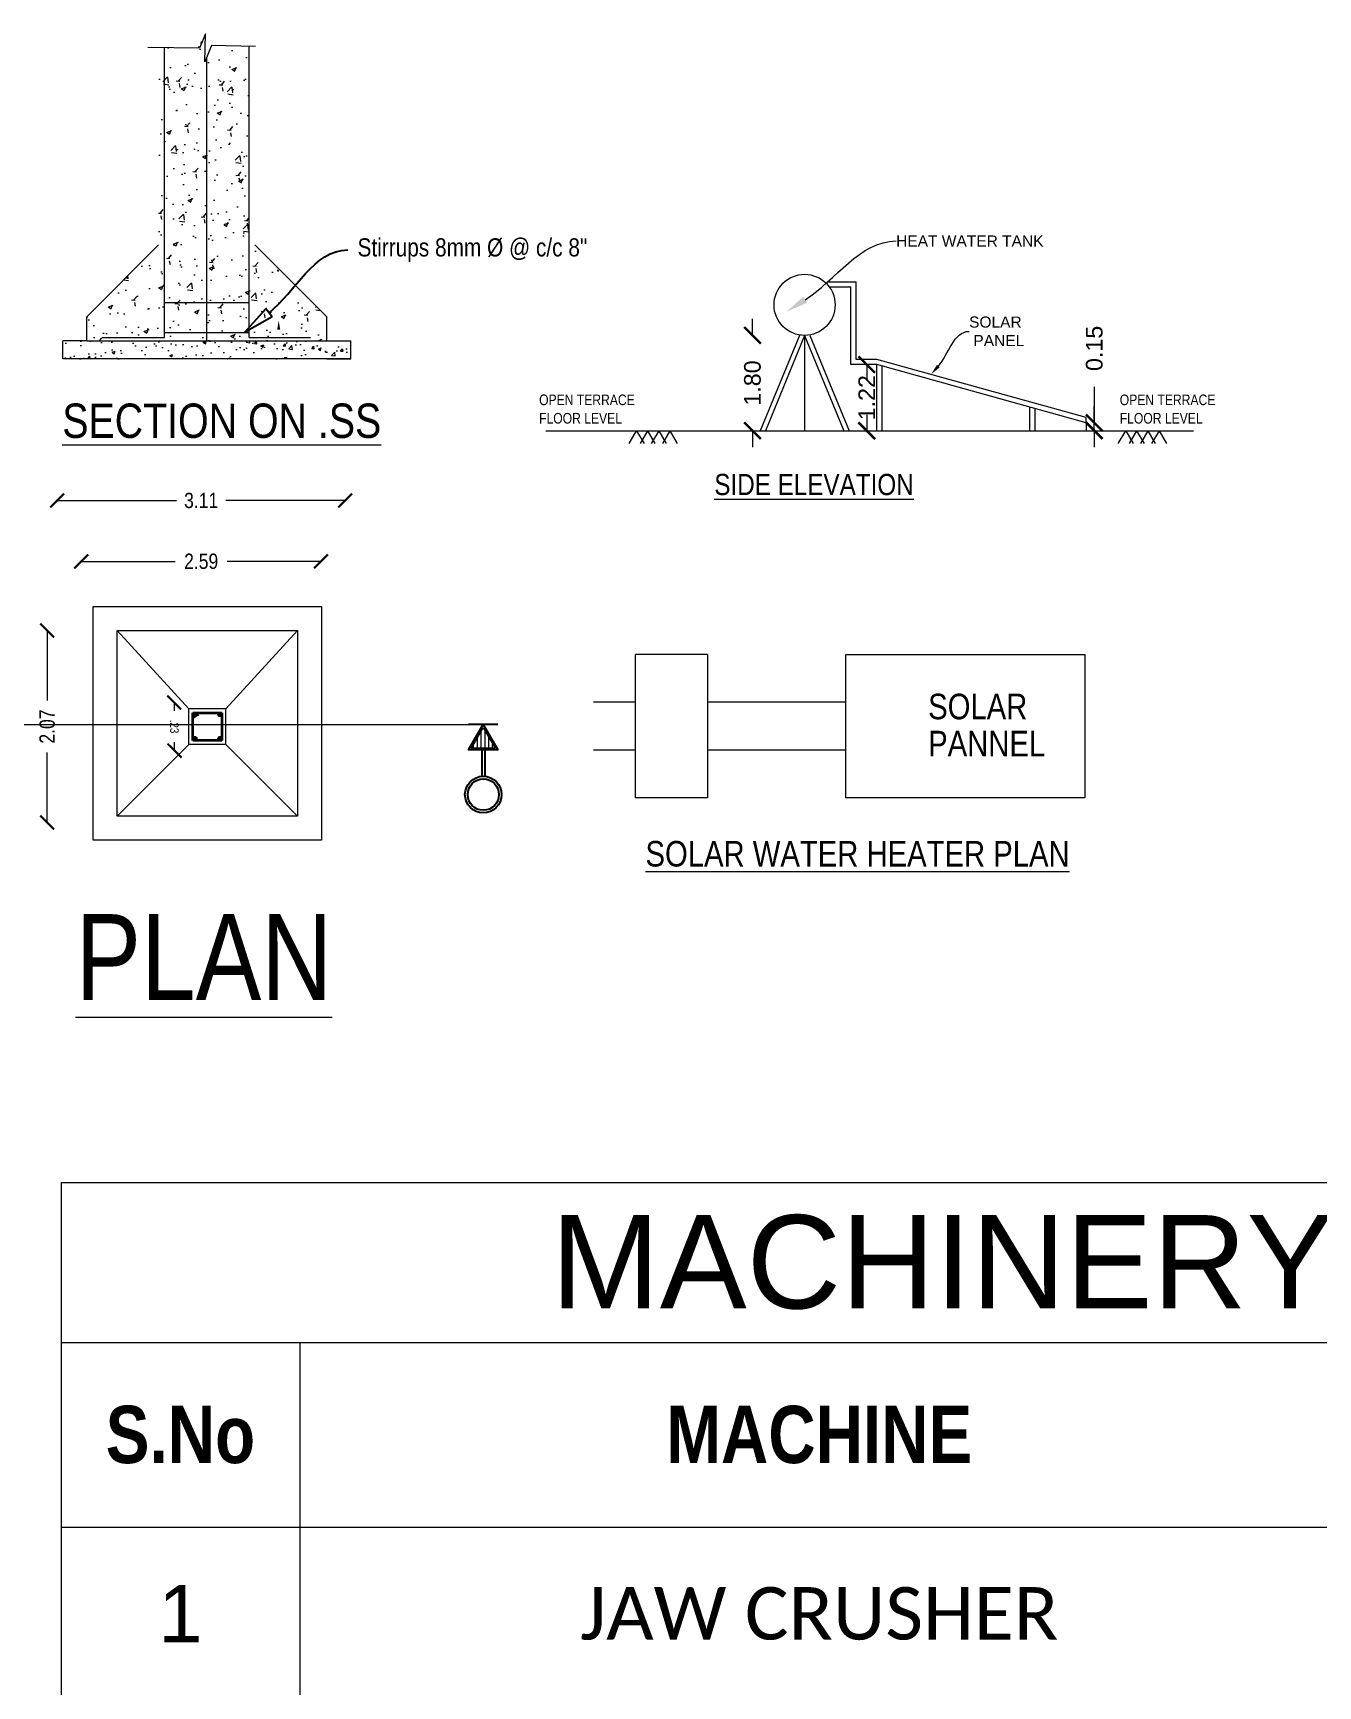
# Model space of a CAD drawing. Header units: metres. Extents: x -1559856 to -1559563, y 43807 to 43972.
# Drawn here: x -1559754.68 to -1559740.79, y 43900.79 to 43918.66 of the extents above; entities that cross this region are included whole.
import ezdxf
from ezdxf import colors
from ezdxf.entities.mleader import LeaderData, LeaderLine
from ezdxf.math import Vec2, Vec3

# ---------------------------------------------------------------- set-up
doc = ezdxf.new("R2010")
doc.units = ezdxf.units.M
doc.header["$LTSCALE"] = 750
doc.header["$MEASUREMENT"] = 0
doc.header["$PDMODE"] = 35
doc.header["$PDSIZE"] = 50
doc.linetypes.add('DASHED2', pattern=[9.525, 6.35, -3.175])
doc.layers.get('0').update_dxf_attribs({"lineweight": 5})
doc.layers.get('Defpoints').update_dxf_attribs({"lineweight": 0})
doc.layers.add('walls', color=40, linetype='Continuous')
doc.styles.add('145', font='swissc.ttf', dxfattribs={"height": 0.23})
doc.styles.add('mani', font='swissc.ttf', dxfattribs={"height": 0.23})
doc.styles.add('MSV', font='swissck.ttf', dxfattribs={"height": 0.3})
doc.styles.get("Standard").update_dxf_attribs({"font": 'arial.ttf'})
doc.styles.add('sty', font='swissc.ttf', dxfattribs={"height": 10})
doc.dimstyles.new('Civil Mt', dxfattribs={"dimtxt": 0.23, "dimasz": 0.15, "dimexe": 0, "dimexo": 0, "dimgap": 0.1, "dimtad": 0, "dimzin": 0, "dimdsep": 46, "dimtxsty": 'mani', "dimblk": 'ARCHTICK', "dimcen": 0, "dimse1": 1, "dimse2": 1, "dimclrd": 253, "dimclrt": 7, "dimadec": 0, "dimazin": 3, "dimtfac": 1, "dimtofl": 0, "dimtmove": 1, "dimatfit": 3, "dimfxl": 0, "dimfrac": 2, "dimtolj": 1, "dimtzin": 0, "dimlwd": 13, "dimarcsym": 0})
pattern_1 = [(50, (-1569764.58906, 42433.5816), (0.466698464, -0.040830805), [0.048799966, -0.53679963]), (355, (-1569764.58906, 42433.5816), (-0.090280773, 0.489425604), [0.039039973, -0.429439705]), (100.451, (-1569764.55017, 42433.5782), (0.376419378, 0.448592571), [0.041473567, -0.45620924]), (46.1842, (-1569764.58906, 42433.71175), (0.694417223, -0.107698908), [0.07319995, -0.805199446]), (96.6356, (-1569764.5312, 42433.7028), (0.60815321, 0.63382461), [0.06221035, -0.68431386]), (351.184, (-1569764.58906, 42433.71175), (0.60815416, 0.63382349), [0.05855996, -0.644159557]), (21, (-1569764.524, 42433.6792), (0.388388506, -0.261971332), [0.048799966, -0.53679963]), (326, (-1569764.524, 42433.6792), (0.158316898, 0.471830266), [0.039039973, -0.429439705]), (71.4514, (-1569764.49163, 42433.6574), (0.546704335, 0.209859985), [0.041473567, -0.45620924]), (37.5, (-1569764.58906, 42433.58162), (0.007912007, 0.2166027852), [0, -0.424234375, 0, -0.435946367, 0, -0.43106637]), (7.5, (-1569764.58906, 42433.58162), (0.1711704613, 0.2566303773), [0, -0.2485544957, 0, -0.4144743815, 0, -0.16429322]), (327.5, (-1569764.73416, 42433.58162), (0.3473394484, -0.0146751976), [0, -0.162666555, 0, -0.507519651, 0, -0.673439537]), (317.5, (-1569764.79923, 42433.58162), (0.379459269, 0.065134483), [0, -0.211466521, 0, -0.337045101, 0, -0.478239671])]

# ---------------------------------------------------------------- blocks, each defined once
blk = doc.blocks.new('*T345')
at = {"color": 0, "linetype": 'ByBlock', "lineweight": -2}
for p, q in [((0, 0), (25.316, 0)), ((0, 0), (0, -43.288)), ((25.316, 0), (25.316, -43.288)), ((0, -1.728), (25.316, -1.728)), ((2.578, -1.728), (2.578, -43.288)), ((13.811, -1.728), (13.811, -43.288)), ((17.876, -1.728), (17.876, -43.288)), ((21.029, -1.728), (21.029, -43.288)), ((0, -3.725), (25.316, -3.725)), ((0, -5.592), (25.316, -5.592)), ((0, -6.878), (25.316, -6.878)), ((0, -8.304), (25.316, -8.304)), ((0, -9.731), (25.316, -9.731)), ((0, -11.18), (25.316, -11.18)), ((0, -12.561), (25.316, -12.561)), ((0, -14.055), (25.316, -14.055)), ((0, -15.874), (25.316, -15.874)), ((0, -17.693), (25.316, -17.693)), ((0, -19.513), (25.316, -19.513)), ((0, -21.332), (25.316, -21.332)), ((0, -23.158), (25.316, -23.158)), ((0, -24.977), (25.316, -24.977)), ((0, -26.804), (25.316, -26.804)), ((0, -28.631), (25.316, -28.631)), ((0, -30.45), (25.316, -30.45)), ((0, -32.277), (25.316, -32.277)), ((0, -34.105), (25.316, -34.105)), ((0, -35.924), (25.316, -35.924)), ((0, -37.743), (25.316, -37.743)), ((0, -39.562), (25.316, -39.562)), ((0, -41.381), (25.316, -41.381)), ((0, -43.288), (25.316, -43.288))]:
    blk.add_line(p, q, dxfattribs=at)
at = {"color": 0, "attachment_point": 5}
for s, insert, char_height, width in [('MACHINERY DETAILS', (12.658, -0.864), 1.00911, 25.14589), ('{\\fSwis721 Cn BT|b1|i0|c0|p34;QUANTITY}', (15.844, -2.727), 0.6189, 3.89544), ('{\\fSwis721 Cn BT|b1|i0|c0|p34;S.No}', (1.289, -2.727), 0.6189, 2.40812), ('{\\fSwis721 Cn BT|b1|i0|c0|p34;MACHINE}', (8.194, -2.727), 0.6189, 11.06339), ('{\\fSwis721 Cn BT|b1|i0|c0|p34;HP}', (19.453, -2.727), 0.6189, 2.98328), ('{\\fSwis721 Cn BT|b1|i0|c0|p34;TOTAL HP}', (23.172, -2.727), 0.6189, 4.11665), ('1', (1.289, -4.659), 0.619, 2.40812), ('2', (1.289, -6.235), 0.619, 2.40812), ('3', (1.289, -7.591), 0.619, 2.40812), ('4', (1.289, -9.017), 0.619, 2.40812), ('5', (1.289, -10.455), 0.619, 2.40812), ('6', (1.289, -11.87), 0.619, 2.40812), ('7', (1.289, -13.308), 0.619, 2.40812), ('8', (1.289, -14.965), 0.619, 2.40812), ('9', (1.289, -16.784), 0.619, 2.40812), ('10', (1.289, -18.603), 0.6189, 2.40812), ('11', (1.289, -20.422), 0.6189, 2.40812), ('12', (1.289, -22.245), 0.6189, 2.40812), ('13', (1.289, -24.067), 0.6189, 2.40812), ('14', (1.289, -25.89), 0.6189, 2.40812), ('15', (1.289, -27.717), 0.6189, 2.40812), ('16', (1.289, -29.541), 0.6189, 2.40812), ('17', (1.289, -31.364), 0.6189, 2.40812), ('18', (1.289, -33.191), 0.6189, 2.40812), ('19', (1.289, -35.014), 0.6189, 2.40812), ('20', (1.289, -36.833), 0.6189, 2.40812), ('21', (1.289, -38.652), 0.6189, 2.40812), ('22', (1.289, -40.471), 0.6189, 2.40812), ('23', (1.289, -42.335), 0.6189, 2.40812)]:
    blk.add_mtext(s, dxfattribs=dict(at, insert=insert, char_height=char_height, width=width))
at = {"color": 0, "char_height": 0.6189, "attachment_point": 5, "style": '145'}
for s, insert, width in [('{\\fCalibri|b0|i0|c0|p34;\\H0.91667x;\\C256;JAW CRUSHER}', (8.194, -4.659), 11.06339), ('1.0', (15.844, -4.659), 3.89544), ('20.0', (19.453, -4.659), 2.98328), ('20.0', (23.172, -4.659), 4.11665), ('{\\fCalibri|b0|i0|c0|p34;\\H0.91667x;\\C256;CONVEYOR}', (8.194, -6.235), 11.06339), ('1.0', (15.844, -6.235), 3.89544), ('3.0', (19.453, -6.235), 2.98328), ('3.0', (23.172, -6.235), 4.11665), ('{\\fCalibri|b0|i0|c0|p34;\\H0.91667x;\\C256;HAMMER MILL}', (8.194, -7.591), 11.06339), ('1.0', (15.844, -7.591), 3.89544), ('15.0', (19.453, -7.591), 2.98328), ('15.0', (23.172, -7.591), 4.11665), ('{\\fCalibri|b0|i0|c0|p34;\\H0.91667x;\\C256;BUCKET ELEVATOR}', (8.194, -9.017), 11.06339), ('1.0', (15.844, -9.017), 3.89544), ('3.0', (19.453, -9.017), 2.98328), ('3.0', (23.172, -9.017), 4.11665), ('{\\fCalibri|b0|i0|c0|p34;\\H0.91667x;\\C256;VIBRATOR}', (8.194, -10.455), 11.06339), ('1.0', (15.844, -10.455), 3.89544), ('5.0', (19.453, -10.455), 2.98328), ('5.0', (23.172, -10.455), 4.11665), ('{\\fCalibri|b0|i0|c0|p34;\\H0.91667x;\\C256;DUST COLLECTOR}', (8.194, -11.87), 11.06339), ('1.0', (15.844, -11.87), 3.89544), ('14.7', (19.453, -11.87), 2.98328), ('14.7', (23.172, -11.87), 4.11665), ('{\\fCalibri|b0|i0|c0|p34;\\H0.91667x;\\C256;LIFT MOTOR}', (8.194, -13.308), 11.06339), ('1.0', (15.844, -13.308), 3.89544), ('7.4', (19.453, -13.308), 2.98328), ('7.4', (23.172, -13.308), 4.11665), ('1.0', (15.844, -14.965), 3.89544), ('24.8', (19.453, -14.965), 2.98328), ('24.8', (23.172, -14.965), 4.11665), ('{\\fCalibri|b0|i0|c0|p34;\\H0.91667x;\\C256;MAIN MOTOR COMPRESSOR}', (8.194, -14.965), 11.06339), ('{\\fCalibri|b0|i0|c0|p34;\\H0.91667x;\\C256;EXHAUST COOLING MOTOR}', (8.194, -16.784), 11.06339), ('1.0', (15.844, -16.784), 3.89544), ('1.5', (19.453, -16.784), 2.98328), ('1.5', (23.172, -16.784), 4.11665), ('{\\fCalibri|b0|i0|c0|p34;\\H0.91667x;\\C256;EIRICH MIXER PAN MOTOR}', (8.194, -18.603), 11.06339), ('1.0', (15.844, -18.603), 3.89544), ('14.5', (19.453, -18.603), 2.98328), ('14.5', (23.172, -18.603), 4.11665), ('{\\fCalibri|b0|i0|c0|p34;\\H0.91667x;\\C256;EIRICH MIXER ROTOR MOTOR}', (8.194, -20.422), 11.06339), ('1.0', (15.844, -20.422), 3.89544), ('73.7', (19.453, -20.422), 2.98328), ('73.7', (23.172, -20.422), 4.11665), ('{\\fCalibri|b0|i0|c0|p34;\\H0.91667x;\\C256;EIRICH MIXER HYDRAULIC MOTOR}', (8.194, -22.245), 11.06339), ('1.0', (15.844, -22.245), 3.89544), ('3.0', (19.453, -22.245), 2.98328), ('3.0', (23.172, -22.245), 4.11665), ('1.0', (15.844, -24.067), 3.89544), ('73.7', (19.453, -24.067), 2.98328), ('73.7', (23.172, -24.067), 4.11665), ('{\\fCalibri|b0|i0|c0|p34;\\H0.91667x;\\C256;400 TON PRESS MAIN MOTOR}', (8.194, -24.067), 11.06339), ('{\\fCalibri|b0|i0|c0|p34;\\H0.91667x;\\C256;400 TON PRESS HYDRAULIC MOTOR}', (8.194, -25.89), 11.06339), ('1.0', (15.844, -25.89), 3.89544), ('14.7', (19.453, -25.89), 2.98328), ('14.7', (23.172, -25.89), 4.11665), ('{\\fCalibri|b0|i0|c0|p34;\\H0.91667x;\\C256;400 TON PRESS LUBRICATION MOTOR}', (8.194, -27.717), 11.06339), ('1.0', (15.844, -27.717), 3.89544), ('2.0', (19.453, -27.717), 2.98328), ('2.0', (23.172, -27.717), 4.11665), ('{\\fCalibri|b0|i0|c0|p34;\\H0.91667x;\\C256;630 TON PRESS MAIN MOTOR}', (8.194, -29.541), 11.06339), ('1.0', (15.844, -29.541), 3.89544), ('120.6', (19.453, -29.541), 2.98328), ('120.6', (23.172, -29.541), 4.11665), ('{\\fCalibri|b0|i0|c0|p34;\\H0.91667x;\\C256;630 TON PRESS HYDRAULIC MOTOR}', (8.194, -31.364), 11.06339), ('1.0', (15.844, -31.364), 3.89544), ('14.7', (19.453, -31.364), 2.98328), ('14.7', (23.172, -31.364), 4.11665), ('{\\fCalibri|b0|i0|c0|p34;\\H0.91667x;\\C256;630 TON PRESS LUBRICATION MOTOR}', (8.194, -33.191), 11.06339), ('1.0', (15.844, -33.191), 3.89544), ('2.0', (19.453, -33.191), 2.98328), ('2.0', (23.172, -33.191), 4.11665), ('{\\fCalibri|b0|i0|c0|p34;\\H0.91667x;\\C256;DRYER RC FAN MOTOR}', (8.194, -35.014), 11.06339), ('1.0', (15.844, -35.014), 3.89544), ('14.7', (19.453, -35.014), 2.98328), ('14.7', (23.172, -35.014), 4.11665), ('{\\fCalibri|b0|i0|c0|p34;\\H0.91667x;\\C256;DRYER COMPOSITION MOTOR}', (8.194, -36.833), 11.06339), ('1.0', (15.844, -36.833), 3.89544), ('5.0', (19.453, -36.833), 2.98328), ('5.0', (23.172, -36.833), 4.11665), ('{\\fCalibri|b0|i0|c0|p34;\\H0.91667x;\\C256;EXHAUST  FAN BLOWER}', (8.194, -38.652), 11.06339), ('1.0', (15.844, -38.652), 3.89544), ('2.9', (19.453, -38.652), 2.98328), ('2.9', (23.172, -38.652), 4.11665), ('{\\fCalibri|b0|i0|c0|p34;\\H0.91667x;\\C256;FLAP DRIVE MOTOR}', (8.194, -40.471), 11.06339), ('1.0', (15.844, -40.471), 3.89544), ('0.2', (19.453, -40.471), 2.98328), ('0.2', (23.172, -40.471), 4.11665), ('{\\fCalibri|b0|i0|c0|p34;\\H0.91667x;\\C256;TOTAL}', (8.194, -42.335), 11.06339), ('22.0', (15.844, -42.335), 3.89544), ('421.5', (19.453, -42.335), 2.98328), ('421.5', (23.172, -42.335), 4.11665)]:
    blk.add_mtext(s, dxfattribs=dict(at, insert=insert, width=width))
blk = doc.blocks.new('_ArchTick')
at = {"color": 0, "linetype": 'ByBlock', "const_width": 0.15}
blk.add_lwpolyline([(-0.5, -0.5), (0.5, 0.5)], dxfattribs=at)
blk = doc.blocks.new('A$C2AD44209')
at = {"color": 18}
for p, q in [((0.379, 0.725), (0.379, 2.018)), ((1.026, 2.018), (0.379, 2.018)), ((1.026, 2.018), (1.026, 0.725)), ((0.379, 1.587), (0, 1.587)), ((2.272, 1.587), (1.026, 1.587)), ((0.379, 1.156), (0, 1.156)), ((2.272, 1.156), (1.026, 1.156)), ((1.026, 0.725), (0.379, 0.725))]:
    blk.add_line(p, q, dxfattribs=at)
blk.add_lwpolyline([(2.272, 2.018), (4.427, 2.018), (4.427, 0.725), (2.272, 0.725), (2.272, 2.018)], dxfattribs=at)
at = {"color": 18, "style": 'sty'}
for s, p in [('SOLAR ', (3.015, 1.434)), ('PANNEL ', (3.015, 1.1)), ('%%USOLAR WATER HEATER PLAN', (0.469, 0.108))]:
    blk.add_text(s, height=0.23, dxfattribs=at).set_placement(p)
blk = doc.blocks.new('*D412')
at = {"color": 253, "lineweight": 13, "ltscale": 0.2}
for p, q in [((-1559754.419, 43913.604), (-1559753.13, 43913.604)), ((-1559751.306, 43913.604), (-1559752.595, 43913.604))]:
    blk.add_line(p, q, dxfattribs=at)
at = {"layer": 'Defpoints', "color": 0, "ltscale": 0.2}
for p in [(-1559754.419, 43913.604), (-1559751.306, 43913.604), (-1559751.306, 43913.604)]:
    blk.add_point(p, dxfattribs=at)
at = {"color": 253, "lineweight": 13, "ltscale": 0.2, "xscale": 0.15, "yscale": 0.15, "zscale": 0.15, "rotation": 180}
blk.add_blockref('_ArchTick', (-1559754.419, 43913.604), dxfattribs=at)
at = {"color": 253, "lineweight": 13, "ltscale": 0.2, "xscale": 0.15, "yscale": 0.15, "zscale": 0.15}
blk.add_blockref('_ArchTick', (-1559751.306, 43913.604), dxfattribs=at)
at = {"color": 7, "ltscale": 0.2, "insert": (-1559752.862, 43913.604), "char_height": 0.23, "attachment_point": 5, "style": 'mani'}
blk.add_mtext('\\A1;{\\H0.72x;3.11}', dxfattribs=at)
blk = doc.blocks.new('*D414')
at = {"color": 253, "lineweight": 13, "ltscale": 0.2}
for p, q in [((-1559754.526, 43912.2), (-1559754.526, 43911.444)), ((-1559754.526, 43910.125), (-1559754.526, 43910.88))]:
    blk.add_line(p, q, dxfattribs=at)
at = {"layer": 'Defpoints', "color": 0, "ltscale": 0.2}
for p in [(-1559754.526, 43912.2), (-1559754.526, 43910.125), (-1559754.526, 43910.125)]:
    blk.add_point(p, dxfattribs=at)
at = {"color": 253, "lineweight": 13, "ltscale": 0.2, "xscale": 0.15, "yscale": 0.15, "zscale": 0.15}
for p, rotation in [((-1559754.526, 43912.2), 90), ((-1559754.526, 43910.125), 270)]:
    blk.add_blockref('_ArchTick', p, dxfattribs=dict(at, rotation=rotation))
at = {"color": 7, "ltscale": 0.2, "insert": (-1559754.526, 43911.162), "char_height": 0.23, "attachment_point": 5, "rotation": 90, "style": 'mani'}
blk.add_mtext('\\A1;{\\H0.72x;2.07}', dxfattribs=at)
blk = doc.blocks.new('*D415')
at = {"color": 253, "lineweight": 13, "ltscale": 0.2}
for p, q in [((-1559753.154, 43911.422), (-1559753.154, 43911.331)), ((-1559753.15, 43910.902), (-1559753.151, 43910.994))]:
    blk.add_line(p, q, dxfattribs=at)
at = {"layer": 'Defpoints', "color": 0, "ltscale": 0.2}
for p in [(-1559753.154, 43911.422), (-1559753.154, 43911.422), (-1559753.15, 43910.902)]:
    blk.add_point(p, dxfattribs=at)
at = {"color": 253, "lineweight": 13, "ltscale": 0.2, "xscale": 0.15, "yscale": 0.15, "zscale": 0.15}
for p, rotation in [((-1559753.154, 43911.422), 90.46048561623407), ((-1559753.15, 43910.902), 270.460485616234)]:
    blk.add_blockref('_ArchTick', p, dxfattribs=dict(at, rotation=rotation))
at = {"color": 7, "ltscale": 0.2, "insert": (-1559753.152, 43911.162), "char_height": 0.23, "attachment_point": 5, "rotation": 270.4605, "style": 'mani'}
blk.add_mtext('\\A1;{\\H0.4x;.23}', dxfattribs=at)
blk = doc.blocks.new('A$C29E24354')
at = {"ltscale": 5}
h = blk.add_hatch(dxfattribs=at)
h.set_pattern_fill('LINE', color=256, scale=0.8, style=0)
h.set_pattern_definition([(2e-15, (14266.147, 50002.224), (-2e-16, 2.54), [])])
h.paths.add_polyline_path([(2.2, 12.2), (15.8, 4.3), (15.8, 20.1)])
at = {"color": 0, "lineweight": 25}
blk.add_line((0, 21.9), (0, 2.4), dxfattribs=at)
at = {"lineweight": 25, "ltscale": 5}
for p, q in [((16.9, 13.2), (34.5, 13.2)), ((16.9, 11.2), (34.5, 11.2))]:
    blk.add_line(p, q, dxfattribs=at)
at = {"color": 0, "lineweight": 25}
blk.add_lwpolyline([(0, 12.2), (16.9, 21.9), (16.9, 2.4)], close=True, dxfattribs=at)
at = {"ltscale": 5}
blk.add_lwpolyline([(2.2, 12.2), (15.8, 20.1), (15.8, 4.3)], close=True, dxfattribs=at)
at = {"lineweight": 25, "ltscale": 5}
for radius in [12.2, 10.4]:
    blk.add_circle((46.7, 12.2), radius, dxfattribs=at)
blk = doc.blocks.new('*D416')
at = {"color": 253, "lineweight": 13, "ltscale": 0.2}
for p, q in [((-1559754.159, 43912.947), (-1559753.144, 43912.947)), ((-1559751.566, 43912.947), (-1559752.581, 43912.947))]:
    blk.add_line(p, q, dxfattribs=at)
at = {"layer": 'Defpoints', "color": 0, "ltscale": 0.2}
for p in [(-1559754.159, 43912.947), (-1559751.566, 43912.947), (-1559751.566, 43912.947)]:
    blk.add_point(p, dxfattribs=at)
at = {"color": 253, "lineweight": 13, "ltscale": 0.2, "xscale": 0.15, "yscale": 0.15, "zscale": 0.15, "rotation": 180}
blk.add_blockref('_ArchTick', (-1559754.159, 43912.947), dxfattribs=at)
at = {"color": 253, "lineweight": 13, "ltscale": 0.2, "xscale": 0.15, "yscale": 0.15, "zscale": 0.15}
blk.add_blockref('_ArchTick', (-1559751.566, 43912.947), dxfattribs=at)
at = {"color": 7, "ltscale": 0.2, "insert": (-1559752.862, 43912.947), "char_height": 0.23, "attachment_point": 5, "style": 'mani'}
blk.add_mtext('\\A1;{\\H0.72x;2.59}', dxfattribs=at)
blk = doc.blocks.new('_ClosedBlank')
at = {"color": 0, "linetype": 'ByBlock', "lineweight": -2}
for p, q in [((-1, 0.167), (0, 0)), ((-1, 0.167), (-1, -0.167)), ((0, 0), (-1, -0.167))]:
    blk.add_line(p, q, dxfattribs=at)
blk = doc.blocks.new('A$C1E7D74C6')
at = {"color": 7}
for p, q in [((2.62, 1.998), (2.876, 1.998)), ((2.634, 1.953), (2.828, 1.953)), ((2.828, 1.253), (2.828, 1.953)), ((2.876, 1.3), (2.876, 1.998)), ((1.943, 1.516), (1.943, 1.666)), ((2.365, 1.516), (2.011, 0.658)), ((2.412, 1.516), (2.059, 0.658)), ((2.412, 1.516), (2.412, 0.658)), ((2.412, 1.516), (2.766, 0.658)), ((2.46, 1.516), (2.814, 0.658)), ((3.064, 1.253), (2.828, 1.253)), ((3.064, 1.3), (2.876, 1.3)), ((2.972, 1.253), (2.972, 1.109)), ((4.947, 0.777), (3.064, 1.3)), ((3.064, 0.658), (3.064, 1.253)), ((4.947, 0.729), (3.064, 1.253)), ((3.112, 0.658), (3.112, 1.239)), ((5.022, 1.053), (5.022, 0.729)), ((2.972, 0.802), (2.972, 0.658)), ((4.44, 0.658), (4.44, 0.87)), ((4.488, 0.658), (4.488, 0.857)), ((4.947, 0.729), (4.947, 0.777)), ((5.022, 0.729), (5.022, 0.879)), ((0.081, 0.658), (5.914, 0.658)), ((0.896, 0.658), (0.829, 0.542)), ((0.899, 0.658), (0.966, 0.542)), ((0.997, 0.658), (0.93, 0.542)), ((0.997, 0.658), (1.063, 0.542)), ((1.098, 0.658), (1.031, 0.542)), ((1.098, 0.658), (1.164, 0.542)), ((1.198, 0.658), (1.132, 0.542)), ((1.198, 0.658), (1.265, 0.542)), ((1.943, 0.658), (1.943, 0.508)), ((4.947, 0.729), (4.947, 0.658)), ((5.022, 0.658), (5.022, 0.729)), ((5.022, 0.658), (5.022, 0.508)), ((5.302, 0.658), (5.235, 0.542)), ((5.306, 0.658), (5.372, 0.542)), ((5.403, 0.658), (5.336, 0.542)), ((5.403, 0.658), (5.47, 0.542)), ((5.504, 0.658), (5.437, 0.542)), ((5.504, 0.658), (5.571, 0.542)), ((5.605, 0.658), (5.538, 0.542)), ((5.605, 0.658), (5.671, 0.542))]:
    blk.add_line(p, q, dxfattribs=at)
blk.add_circle((2.412, 1.791), 0.275, dxfattribs=at)
at = {"color": 7, "xscale": 0.15, "yscale": 0.15, "zscale": 0.15}
for p, rotation in [((1.943, 1.516), 270), ((2.972, 1.253), 90), ((1.943, 0.658), 90), ((2.972, 0.658), 270), ((5.022, 0.729), 270), ((5.022, 0.658), 90)]:
    blk.add_blockref('_ArchTick', p, dxfattribs=dict(at, rotation=rotation))
at = {"color": 7, "style": 'MSV'}
for s, height, p in [('OPEN TERRACE', 0.09532, (0.021, 0.888)), ('OPEN TERRACE', 0.09532, (5.251, 0.888)), ('FLOOR LEVEL', 0.09532, (0.021, 0.722)), ('FLOOR LEVEL', 0.09532, (5.251, 0.722)), ('%%USIDE ELEVATION', 0.19066, (1.599, 0.078))]:
    blk.add_text(s, height=height, dxfattribs=at).set_placement(p)
at = {"color": 7, "char_height": 0.15, "attachment_point": 5, "rotation": 90}
for s, insert in [('\\A1;0.15', (5.022, 1.399)), ('\\A1;1.80', (1.943, 1.087)), ('\\A1;1.22', (2.972, 0.955))]:
    blk.add_mtext(s, dxfattribs=dict(at, insert=insert))
at = {"layer": 'walls', "color": 18, "ltscale": 0.25}
ml = blk.add_multileader_mtext('Standard', dxfattribs=at)
ml.set_content('{\\C256;\\c0;HEAT WATER TANK}', color=4)
ml.set_leader_properties(color=18)
ml.build(insert=Vec2(0, 0))
ml.multileader.update_dxf_attribs({"leader_type": 2, "text_left_attachment_type": 2, "text_right_attachment_type": 2, "dogleg_length": 0.05, "arrow_head_size": 0.2, "scale": 2})
ctx = ml.context
ctx.base_point, ctx.scale, ctx.char_height, ctx.arrow_head_size, ctx.landing_gap_size, ctx.plane_origin = Vec3(3.237, 2.366), 2, 0.1, 0.2, 0, Vec3(2.25, 1.729)
ctx.left_attachment, ctx.right_attachment = 2, 2
notes = []
notes.append((ctx, [(1, (1, 1, 0), (3.137, 2.366), (1, 0), 0.1, [(0, [(2.25, 1.729)], 0, [])])]))
ctx.mtext.insert, ctx.mtext.flow_direction = Vec3(3.237, 2.416), 5
ml = blk.add_multileader_mtext('Standard', dxfattribs=at)
ml.set_content('{\\C256;\\c0;SOLAR\\P PANEL}', color=4)
ml.set_leader_properties(color=18)
ml.build(insert=Vec2(0, 0))
ml.multileader.update_dxf_attribs({"leader_type": 2, "text_left_attachment_type": 2, "text_right_attachment_type": 2, "dogleg_length": 0.05, "arrow_head_size": 0.1, "scale": 2})
ctx = ml.context
ctx.base_point, ctx.scale, ctx.char_height, ctx.arrow_head_size, ctx.landing_gap_size, ctx.plane_origin = Vec3(3.894, 1.552), 2, 0.1, 0.1, 0, Vec3(3.551, 1.165)
ctx.left_attachment, ctx.right_attachment = 2, 2
notes.append((ctx, [(1, (1, 1, 0), (3.794, 1.552), (1, 0), 0.1, [(0, [(3.551, 1.165)], 0, [])])]))
ctx.mtext.insert, ctx.mtext.flow_direction = Vec3(3.894, 1.686), 5
for ctx, leaders in notes:
    for number, flags, end, landing, length, lines in leaders:
        leader = LeaderData()
        leader.index, (leader.has_last_leader_line, leader.has_dogleg_vector, leader.attachment_direction) = number, flags
        leader.last_leader_point, leader.dogleg_vector, leader.dogleg_length = Vec3(end), Vec3(landing), length
        for number, points, colour, breaks in lines:
            line = LeaderLine()
            line.index, line.vertices, line.color, line.breaks = number, Vec3.list(points), colors.encode_raw_color(colour), breaks
            leader.lines.append(line)
        ctx.leaders.append(leader)

msp = doc.modelspace()

# ---------------------------------------------------------------- hatches: boundary and pattern name
h = msp.add_hatch()
h.set_pattern_fill('AR-CONC', scale=0.002562, style=0)
h.set_pattern_definition(pattern_1)
h.paths.add_polyline_path([(-1559752.34453, 43918.14187), (-1559752.34453, 43918.50426), (-1559752.73804, 43918.50426), (-1559752.80125, 43918.39182), (-1559752.80124, 43918.14187)])
h.paths.add_polyline_path([(-1559752.80124, 43918.14187), (-1559752.80125, 43918.39182), (-1559752.81288, 43918.37113), (-1559752.81288, 43918.65561), (-1559752.89136, 43918.49696), (-1559753.25771, 43918.49696), (-1559753.25771, 43918.14187)])
h.paths.add_polyline_path([(-1559753.25771, 43918.14187), (-1559753.25771, 43917.79573), (-1559752.80124, 43917.79573), (-1559752.80124, 43918.14187)], flags=17)
h.paths.add_polyline_path([(-1559752.80124, 43918.14187), (-1559752.80124, 43917.79573), (-1559752.34453, 43917.79573), (-1559752.34453, 43918.14187)])
h.paths.add_polyline_path([(-1559752.80124, 43917.79573), (-1559752.80123, 43917.44959), (-1559752.34453, 43917.44959), (-1559752.34453, 43917.79573)])
h.paths.add_polyline_path([(-1559753.25771, 43917.79573), (-1559753.25771, 43917.44959), (-1559752.80123, 43917.44959), (-1559752.80124, 43917.79573)], flags=17)
h.paths.add_polyline_path([(-1559753.322, 43916.36792), (-1559754.09913, 43915.58911), (-1559754.09913, 43915.32951), (-1559752.80119, 43915.32951), (-1559752.80119, 43915.42148), (-1559753.25771, 43915.42148), (-1559753.25771, 43918.49696), (-1559753.322, 43918.49696)])
h.paths.add_polyline_path([(-1559752.28025, 43916.36792), (-1559752.28025, 43916.58916), (-1559752.34453, 43916.47716), (-1559752.34453, 43915.36682), (-1559752.02411, 43915.36682), (-1559752.02411, 43915.32951), (-1559751.50311, 43915.32951), (-1559751.50311, 43915.58911)])
h.paths.add_polyline_path([(-1559752.8012, 43915.74389), (-1559752.80119, 43915.42148), (-1559752.34453, 43915.42148), (-1559752.34453, 43915.74389)])
h.paths.add_polyline_path([(-1559752.8012, 43916.06505), (-1559753.25771, 43916.06505), (-1559753.25771, 43915.74389), (-1559752.8012, 43915.74389)], flags=17)
h.paths.add_polyline_path([(-1559752.80119, 43915.42148), (-1559752.80119, 43915.32951), (-1559752.02411, 43915.32951), (-1559752.02411, 43915.36682), (-1559752.34453, 43915.36682), (-1559752.34453, 43915.42148)])
h.paths.add_polyline_path([(-1559753.25771, 43916.41118), (-1559753.25771, 43916.06505), (-1559752.8012, 43916.06505), (-1559752.80121, 43916.41118)], flags=17)
h.paths.add_polyline_path([(-1559752.38241, 43916.41118), (-1559752.34453, 43916.47716), (-1559752.34453, 43916.75732), (-1559752.80122, 43916.75732), (-1559752.80121, 43916.41118)])
h.paths.add_polyline_path([(-1559752.8012, 43916.06505), (-1559752.34453, 43916.06505), (-1559752.34453, 43916.41118), (-1559752.80121, 43916.41118)])
h.paths.add_polyline_path([(-1559752.34453, 43916.75732), (-1559752.34453, 43917.10346), (-1559752.80122, 43917.10346), (-1559752.80122, 43916.75732)])
h.paths.add_polyline_path([(-1559753.25771, 43916.75732), (-1559752.80122, 43916.75732), (-1559752.80122, 43917.10346), (-1559753.25771, 43917.10346)], flags=17)
h.paths.add_polyline_path([(-1559753.25771, 43916.75732), (-1559753.25771, 43916.41118), (-1559752.80121, 43916.41118), (-1559752.80122, 43916.75732)], flags=17)
h.paths.add_polyline_path([(-1559752.80123, 43917.44959), (-1559752.80122, 43917.10346), (-1559752.34453, 43917.10346), (-1559752.34453, 43917.44959)])
h.paths.add_polyline_path([(-1559753.25771, 43917.44959), (-1559753.25771, 43917.10346), (-1559752.80122, 43917.10346), (-1559752.80123, 43917.44959)], flags=17)
at = {"ltscale": 0.25}
h = msp.add_hatch(dxfattribs=at)
h.set_pattern_fill('AR-CONC', scale=0.002562, style=0)
h.set_pattern_definition(pattern_1)
h.paths.add_polyline_path([(-1559752.8012, 43916.06505), (-1559752.8012, 43915.74389), (-1559752.34453, 43915.74389), (-1559752.34453, 43916.06505)])
h.paths.add_polyline_path([(-1559753.25771, 43915.74389), (-1559753.25771, 43915.42148), (-1559752.80119, 43915.42148), (-1559752.8012, 43915.74389)])
h = msp.add_hatch()
h.set_pattern_fill('AR-CONC', scale=0.043267, style=0)
h.set_pattern_definition([(50, (-1559763.7371, 43931.03218), (0.3103375, -0.027151), [0.0324503, -0.3569533]), (355, (-1559763.7371, 43931.03218), (-0.0600336, 0.3254515), [0.02596, -0.2855627]), (100.4514, (-1559763.71125, 43931.0299), (0.250304, 0.2983003), [0.0275785, -0.3033636]), (46.1842, (-1559763.7371, 43931.1187), (0.461764, -0.071615), [0.048675, -0.53543]), (96.6356, (-1559763.69863, 43931.11274), (0.404401, 0.421472), [0.041368, -0.455045]), (351.1842, (-1559763.7371, 43931.1187), (0.404401, 0.421473), [0.03894, -0.428344]), (21, (-1559763.69384, 43931.09708), (0.2582642, -0.1742014), [0.0324503, -0.3569533]), (326, (-1559763.69384, 43931.09708), (0.1052754, 0.313751), [0.02596, -0.2855627]), (71.4514, (-1559763.67232, 43931.08256), (0.3635397, 0.1395495), [0.0275785, -0.3033636]), (37.5, (-1559763.73711, 43931.03218), (0.0052612, 0.1440334), [0, -0.2821013, 0, -0.2898894, 0, -0.2866443]), (7.5, (-1559763.73711, 43931.03218), (0.1138225, 0.1706504), [0, -0.1652802, 0, -0.2756112, 0, -0.1092493]), (327.5, (-1559763.8336, 43931.03218), (0.2309693, -0.0097588), [0, -0.1081677, 0, -0.3374831, 0, -0.4478142]), (317.5, (-1559763.87686, 43931.03218), (0.2523276, 0.0433125), [0, -0.140618, 0, -0.2241234, 0, -0.318013])])
h.paths.add_polyline_path([(-1559751.24351, 43915.32951), (-1559751.50311, 43915.32951), (-1559754.09913, 43915.32951), (-1559754.35874, 43915.32951), (-1559754.35874, 43915.1348), (-1559751.24351, 43915.1348)])
for points in [[(-1559752.95068, 43911.29059, 1), (-1559752.90868, 43911.29059, 1)], [(-1559752.6809, 43911.29059, 1), (-1559752.6389, 43911.29059, 1)], [(-1559752.95068, 43911.03394, 1), (-1559752.90868, 43911.03394, 1)], [(-1559752.6809, 43911.03394, 1), (-1559752.6389, 43911.03394, 1)]]:
    msp.add_hatch(color=7).paths.add_polyline_path(points)

# ---------------------------------------------------------------- linework, layer by layer
at = {"color": 7, "ltscale": 0.25}
for p, q in [((-1559753.25771, 43915.36682), (-1559753.25771, 43918.49696)), ((-1559752.34453, 43915.36682), (-1559752.34453, 43918.51244)), ((-1559752.80119, 43915.32951), (-1559752.80125, 43918.39182)), ((-1559753.322, 43916.36792), (-1559754.09913, 43915.58911)), ((-1559751.50311, 43915.58911), (-1559752.28025, 43916.36792)), ((-1559754.09913, 43915.32951), (-1559754.09913, 43915.58911)), ((-1559753.25771, 43915.74389), (-1559752.34453, 43915.74389)), ((-1559751.50311, 43915.32951), (-1559751.50311, 43915.58911)), ((-1559753.25771, 43915.42148), (-1559752.34453, 43915.42148)), ((-1559754.35874, 43915.1348), (-1559754.35874, 43915.32951)), ((-1559754.09913, 43915.32951), (-1559754.35874, 43915.32951)), ((-1559754.09913, 43915.32951), (-1559751.50311, 43915.32951)), ((-1559753.93071, 43915.36682), (-1559753.25771, 43915.36682)), ((-1559752.34453, 43915.36682), (-1559751.68061, 43915.36682)), ((-1559751.50311, 43915.32951), (-1559751.24351, 43915.32951)), ((-1559751.24351, 43915.1348), (-1559751.24351, 43915.32951)), ((-1559751.24351, 43915.1348), (-1559754.35874, 43915.1348)), ((-1559751.50311, 43915.1348), (-1559751.24351, 43915.1348)), ((-1559754.02965, 43912.45903), (-1559751.55993, 43912.45903)), ((-1559754.02965, 43909.93313), (-1559754.02965, 43912.45903)), ((-1559751.55993, 43912.45903), (-1559751.55993, 43909.93313)), ((-1559753.7703, 43912.19967), (-1559751.81928, 43912.19967)), ((-1559753.7703, 43910.19249), (-1559753.7703, 43912.19967)), ((-1559752.99391, 43911.35482), (-1559753.7703, 43912.19967)), ((-1559752.59567, 43911.35482), (-1559751.81928, 43912.19967)), ((-1559751.81928, 43912.19967), (-1559751.81928, 43910.19249)), ((-1559752.99391, 43910.96971), (-1559752.99391, 43911.35482)), ((-1559752.59567, 43911.35482), (-1559752.99391, 43911.35482)), ((-1559752.59567, 43910.96971), (-1559752.59567, 43911.35482)), ((-1559752.99391, 43910.96971), (-1559753.7703, 43910.19249)), ((-1559752.59567, 43910.96971), (-1559752.99391, 43910.96971)), ((-1559751.81928, 43910.19249), (-1559752.59567, 43910.96971)), ((-1559751.81928, 43910.19249), (-1559753.7703, 43910.19249)), ((-1559751.55993, 43909.93313), (-1559754.02965, 43909.93313))]:
    msp.add_line(p, q, dxfattribs=at)
at = {"color": 7, "lineweight": 35}
for p, q in [((-1559752.95068, 43911.31159), (-1559752.6389, 43911.31159)), ((-1559752.95068, 43911.01294), (-1559752.95068, 43911.31159)), ((-1559752.91418, 43911.30476), (-1559752.89682, 43911.27706)), ((-1559752.6389, 43911.31159), (-1559752.6389, 43911.01294)), ((-1559752.94913, 43911.28267), (-1559752.93177, 43911.25496)), ((-1559752.6389, 43911.01294), (-1559752.95068, 43911.01294))]:
    msp.add_line(p, q, dxfattribs=at)
at = {"color": 7, "linetype": 'DASHED2'}
msp.add_line((-1559756.33703, 43911.18445), (-1559749.81292, 43911.18445), dxfattribs=at)
at = {"color": 7, "ltscale": 0.2}
msp.add_lwpolyline([(-1559752.27439, 43918.51074), (-1559752.75109, 43918.52228), (-1559752.82294, 43918.34445), (-1559752.81559, 43918.64789), (-1559752.88125, 43918.49144), (-1559753.43827, 43918.49961)], dxfattribs=at)
at = {"color": 7}
for centre in [(-1559752.92968, 43911.29059), (-1559752.6599, 43911.29059), (-1559752.92968, 43911.03394), (-1559752.6599, 43911.03394)]:
    msp.add_circle(centre, 0.021, dxfattribs=at)
msp.add_solid([(-1559752.04034, 43915.45161), (-1559752.00789, 43915.45161), (-1559752.02411, 43915.54896)], dxfattribs=at)

# ---------------------------------------------------------------- block references
at = {"color": 7, "ltscale": 0.25, "xscale": 1.199999999999999, "yscale": 1.199999999999999, "zscale": 1.199999999999999}
for name, p in [('A$C1E7D74C6', (-1559749.23457, 43913.56953)), ('A$C2AD44209', (-1559748.62221, 43909.5199))]:
    msp.add_blockref(name, p, dxfattribs=at)
at = {"color": 7, "linetype": 'DASHED2', "xscale": 0.016231818877511, "yscale": 0.016231818877511, "zscale": 0.016231818877511, "rotation": 270}
msp.add_blockref('A$C29E24354', (-1559750.0106, 43911.18445), dxfattribs=at)
msp.add_blockref('*T345', (-1559754.37514, 43906.23501, -138700.08236))

# ---------------------------------------------------------------- texts
at = {"color": 7, "style": 'mani'}
msp.add_text('%%USECTION ON .SS', height=0.3710081, dxfattribs=at).set_placement((-1559754.36292, 43914.28104))
at = {"color": 7, "insert": (-1559752.83277, 43909.13485), "char_height": 0.9275202, "attachment_point": 2, "style": 'mani'}
msp.add_mtext('\\A1;{\\LPLAN}', dxfattribs=at)

# ---------------------------------------------------------------- dimensions: what is measured, and where the dimension line sits
at = {"color": 7, "ltscale": 0.2}
for p1, p2, picture, middle in [((-1559754.41854, 43913.60392), (-1559751.30631, 43913.60392), '*D412', (-1559752.86242, 43913.60392)), ((-1559754.15918, 43912.9466), (-1559751.56566, 43912.9466), '*D416', (-1559752.86242, 43912.9466))]:
    dim = msp.add_aligned_dim(p1=p1, p2=p2, distance=0, text='{\\H0.72x;<>}', dimstyle='Civil Mt', dxfattribs=at)
    dim.commit()
    dim.dimension.update_dxf_attribs({"geometry": picture, "text_midpoint": middle})
dim = msp.add_linear_dim(base=(-1559754.52578, 43910.12485), p1=(-1559754.52578, 43912.19967), p2=(-1559754.52578, 43910.12485), angle=90, text='{\\H0.72x;<>}', dimstyle='Civil Mt', dxfattribs=at)
dim.commit()
dim.dimension.update_dxf_attribs({"geometry": '*D414', "text_midpoint": (-1559754.52578, 43911.16226)})
dim = msp.add_linear_dim(base=(-1559753.15434, 43911.42245), p1=(-1559753.15016, 43910.90208), p2=(-1559753.15434, 43911.42245), angle=90.460486, text='{\\H0.4x;.23}', dimstyle='Civil Mt', dxfattribs=at)
dim.commit()
dim.dimension.update_dxf_attribs({"geometry": '*D415', "text_midpoint": (-1559753.15225, 43911.16226), "dimtype": 161})

# ---------------------------------------------------------------- leaders
at = {"color": 7, "ltscale": 0.25}
ml = msp.add_multileader_mtext('Standard', dxfattribs=at)
ml.set_content('\\A1;{\\C7;Stirrups 8mm %%C @ c/c 8"}', color=4, style='mani')
ml.set_leader_properties(color=253)
ml.set_arrow_properties(name='CLOSEDBLANK')
ml.build(insert=Vec2(0, 0))
ml.multileader.update_dxf_attribs({"leader_type": 2, "text_left_attachment_type": 2, "text_right_attachment_type": 2, "dogleg_length": 0.36, "arrow_head_size": 0.33816})
ctx = ml.context
ctx.base_point, ctx.char_height, ctx.arrow_head_size, ctx.landing_gap_size, ctx.plane_origin = Vec3(-1559751.27766, 43916.31239), 0.1963953, 0.33816, 0.10568, Vec3(-1559752.3925, 43915.42148)
ctx.left_attachment, ctx.right_attachment = 2, 2
notes = []
notes.append((ctx, [(0, (1, 1, 0), (-1559751.88635, 43916.31239), (1, 0), 0.60869, [(0, [(-1559752.3925, 43915.42148)], 0, [])])]))
ctx.mtext.insert, ctx.mtext.flow_direction = Vec3(-1559751.17198, 43916.43801), 5
for ctx, leaders in notes:
    for number, flags, end, landing, length, lines in leaders:
        leader = LeaderData()
        leader.index, (leader.has_last_leader_line, leader.has_dogleg_vector, leader.attachment_direction) = number, flags
        leader.last_leader_point, leader.dogleg_vector, leader.dogleg_length = Vec3(end), Vec3(landing), length
        for number, points, colour, breaks in lines:
            line = LeaderLine()
            line.index, line.vertices, line.color, line.breaks = number, Vec3.list(points), colors.encode_raw_color(colour), breaks
            leader.lines.append(line)
        ctx.leaders.append(leader)

doc.saveas('drawing.dxf')
